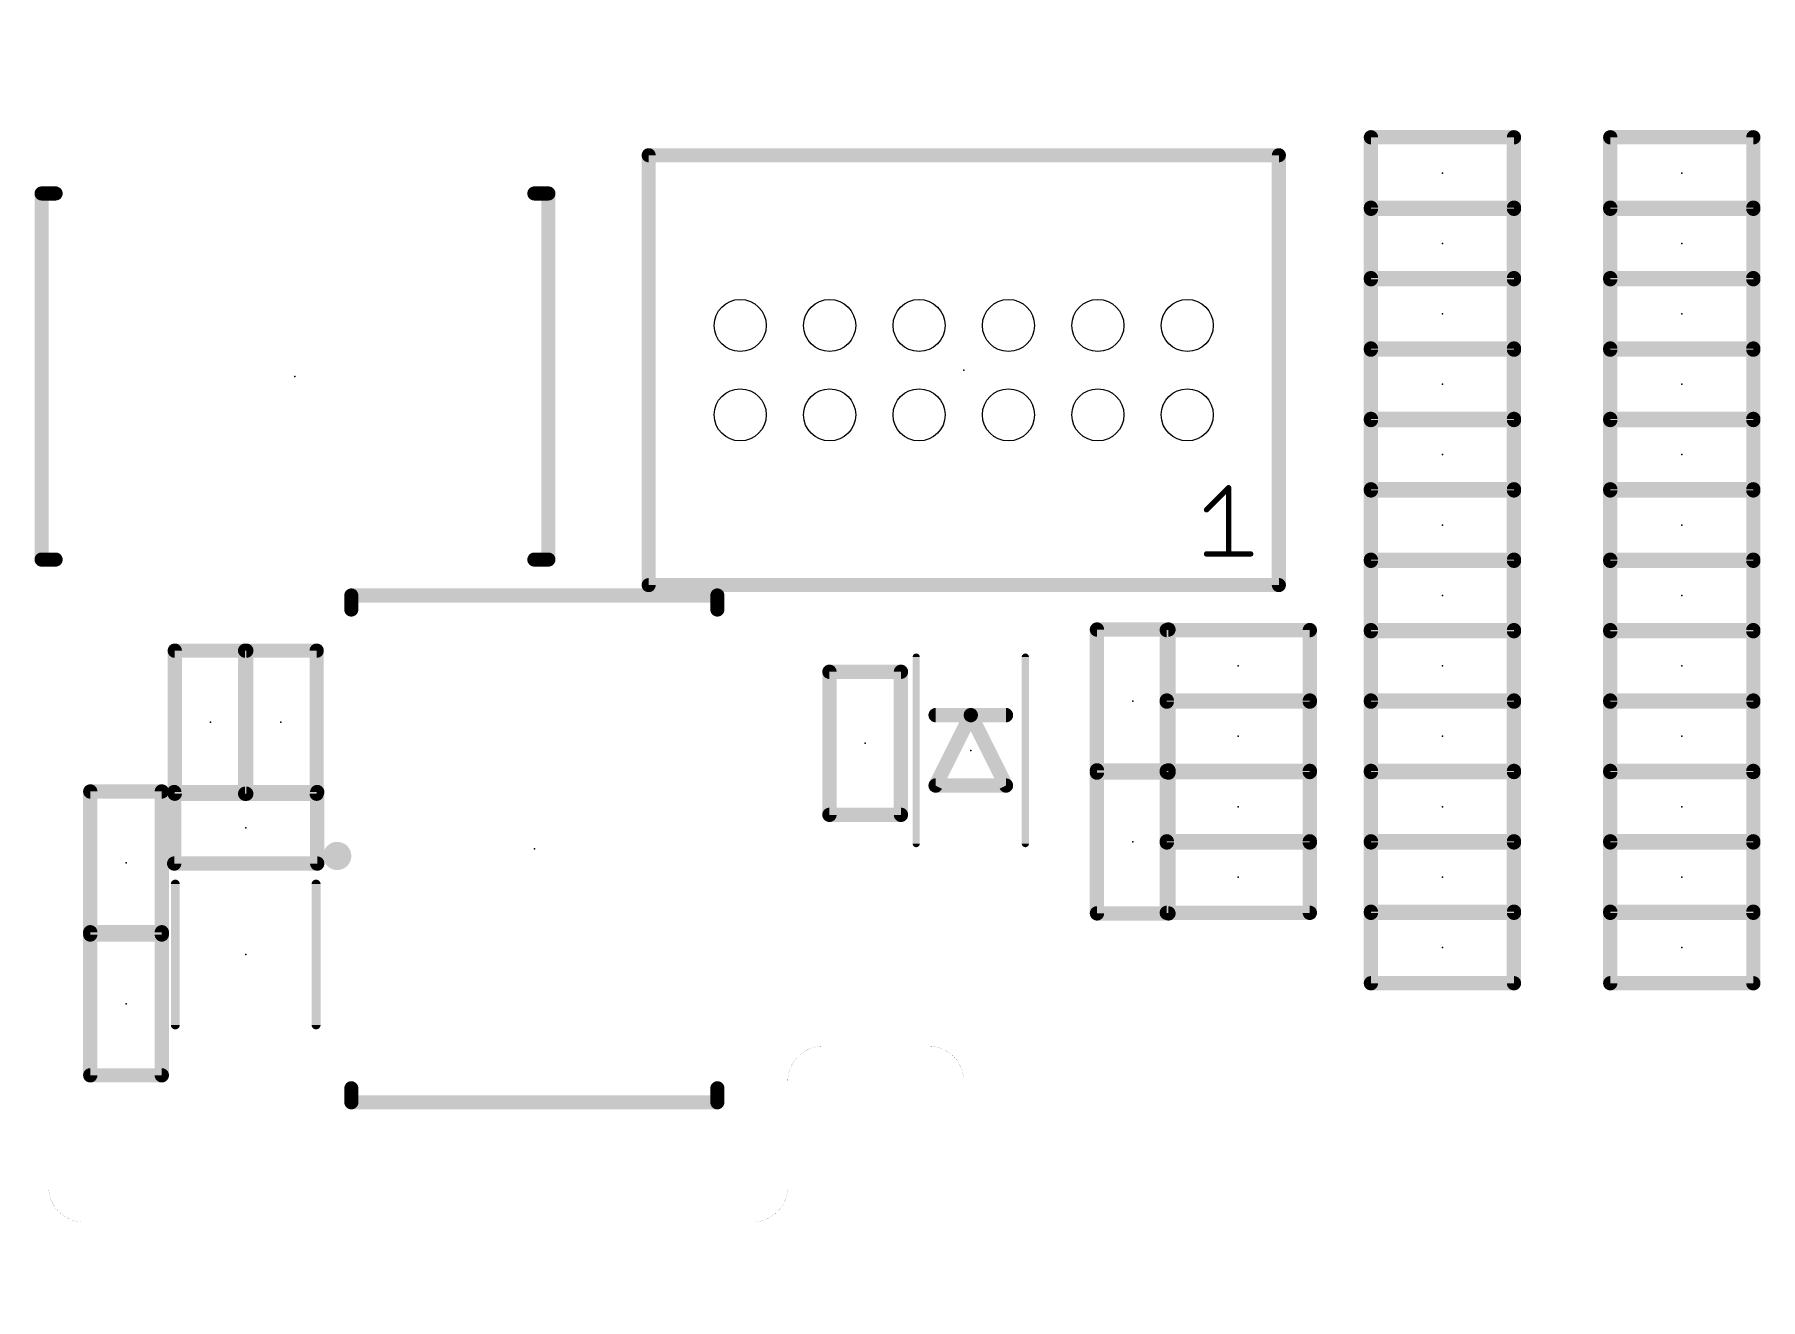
# Model space of a CAD drawing. Extents: x 0 to 169, y 0 to 191.
# Drawn here: x 59.1 to 83.62, y 99 to 116.97 of the extents above; entities that cross this region are included whole.
import ezdxf

# ---------------------------------------------------------------- set-up
doc = ezdxf.new("R2010")
doc.units = 0
for name, color, linetype in [('20', 7, 'CONTINUOUS'), ('21', 253, 'CONTINUOUS'), ('23', 7, 'CONTINUOUS')]:
    doc.layers.add(name, color=color, linetype=linetype)

msp = doc.modelspace()

# ---------------------------------------------------------------- linework, layer by layer
at = {"layer": '20', "const_width": 0.001}
for points in [[(59.3, 100.6), (59.3, 154.1)], [(70.3, 102.6), (71.8, 102.6)], [(69.8, 102.1), (69.8, 100.6)], [(72.3, 102.1), (72.3, 93.6)], [(69.3, 100.1), (59.8, 100.1)]]:
    msp.add_lwpolyline(points, dxfattribs=at)
at = {"layer": '20'}
for points, const_width in [([(70.3, 102.6, 0.4142), (69.8, 102.1)], 0.001), ([(70.3, 102.6003, 1), (70.3, 102.5998)], 0.0005), ([(70.3, 102.5998, 1), (70.3, 102.6003)], 0.0005), ([(72.3, 102.1, 0.4142), (71.8, 102.6)], 0.001), ([(71.8, 102.6003, 1), (71.8, 102.5998)], 0.0005), ([(71.8, 102.5998, 1), (71.8, 102.6003)], 0.0005), ([(69.8002, 102.1, 1), (69.7998, 102.1)], 0.0005), ([(69.7998, 102.1, 1), (69.8002, 102.1)], 0.0005), ([(72.3002, 102.1, 1), (72.2998, 102.1)], 0.0005), ([(72.2998, 102.1, 1), (72.3002, 102.1)], 0.0005), ([(59.3, 100.6, 0.4142), (59.8, 100.1)], 0.001), ([(59.3003, 100.6, 1), (59.2998, 100.6)], 0.0005), ([(59.2998, 100.6, 1), (59.3003, 100.6)], 0.0005), ([(69.3, 100.1, 0.4142), (69.8, 100.6)], 0.001), ([(69.8002, 100.6, 1), (69.7998, 100.6)], 0.0005), ([(69.7998, 100.6, 1), (69.8002, 100.6)], 0.0005), ([(59.8, 100.1003, 1), (59.8, 100.0998)], 0.0005), ([(59.8, 100.0998, 1), (59.8, 100.1003)], 0.0005), ([(69.3, 100.1003, 1), (69.3, 100.0998)], 0.0005), ([(69.3, 100.0998, 1), (69.3, 100.1003)], 0.0005)]:
    msp.add_lwpolyline(points, format="xyb", dxfattribs=dict(at, const_width=const_width))
for centre in [(69.125, 112.835), (70.395, 112.835), (71.665, 112.835), (72.935, 112.835), (74.205, 112.835), (75.475, 112.835), (69.125, 111.565), (70.395, 111.565), (71.665, 111.565), (72.935, 111.565), (74.205, 111.565), (75.475, 111.565)]:
    msp.add_circle(centre, 0.37, dxfattribs=at)
at = {"layer": '21'}
for points, const_width in [([(78.084, 115.508), (80.116, 115.508)], 0.2032), ([(78.084, 114.492), (78.084, 115.508)], 0.2032), ([(80.116, 115.508), (80.116, 114.492)], 0.2032), ([(81.484, 114.492), (81.484, 115.508)], 0.2032), ([(81.484, 115.508), (83.516, 115.508)], 0.2032), ([(83.516, 115.508), (83.516, 114.492)], 0.2032), ([(76.776, 115.253), (67.824, 115.253)], 0.2), ([(67.824, 115.253), (67.824, 109.147)], 0.2), ([(76.776, 109.147), (76.776, 115.253)], 0.2), ([(59.4, 114.71), (59.2, 114.71)], 0.2), ([(59.2, 114.71), (59.2, 109.51)], 0.2), ([(66.4, 114.71), (66.2, 114.71)], 0.2), ([(66.4, 109.51), (66.4, 114.71)], 0.2), ([(78.084, 114.508), (80.116, 114.508)], 0.2032), ([(78.084, 113.492), (78.084, 114.508)], 0.2032), ([(80.116, 114.492), (78.084, 114.492)], 0.2032), ([(80.116, 114.508), (80.116, 113.492)], 0.2032), ([(81.484, 113.492), (81.484, 114.508)], 0.2032), ([(81.484, 114.508), (83.516, 114.508)], 0.2032), ([(83.516, 114.492), (81.484, 114.492)], 0.2032), ([(83.516, 114.508), (83.516, 113.492)], 0.2032), ([(78.084, 113.508), (80.116, 113.508)], 0.2032), ([(78.084, 112.492), (78.084, 113.508)], 0.2032), ([(80.116, 113.492), (78.084, 113.492)], 0.2032), ([(80.116, 113.508), (80.116, 112.492)], 0.2032), ([(81.484, 112.492), (81.484, 113.508)], 0.2032), ([(81.484, 113.508), (83.516, 113.508)], 0.2032), ([(83.516, 113.492), (81.484, 113.492)], 0.2032), ([(83.516, 113.508), (83.516, 112.492)], 0.2032), ([(78.084, 112.508), (80.116, 112.508)], 0.2032), ([(78.084, 111.492), (78.084, 112.508)], 0.2032), ([(80.116, 112.492), (78.084, 112.492)], 0.2032), ([(80.116, 112.508), (80.116, 111.492)], 0.2032), ([(81.484, 111.492), (81.484, 112.508)], 0.2032), ([(81.484, 112.508), (83.516, 112.508)], 0.2032), ([(83.516, 112.492), (81.484, 112.492)], 0.2032), ([(83.516, 112.508), (83.516, 111.492)], 0.2032), ([(78.084, 111.508), (80.116, 111.508)], 0.2032), ([(78.084, 110.492), (78.084, 111.508)], 0.2032), ([(80.116, 111.492), (78.084, 111.492)], 0.2032), ([(80.116, 111.508), (80.116, 110.492)], 0.2032), ([(81.484, 110.492), (81.484, 111.508)], 0.2032), ([(81.484, 111.508), (83.516, 111.508)], 0.2032), ([(83.516, 111.492), (81.484, 111.492)], 0.2032), ([(83.516, 111.508), (83.516, 110.492)], 0.2032), ([(78.084, 110.508), (80.116, 110.508)], 0.2032), ([(78.084, 109.492), (78.084, 110.508)], 0.2032), ([(80.116, 110.492), (78.084, 110.492)], 0.2032), ([(80.116, 110.508), (80.116, 109.492)], 0.2032), ([(81.484, 109.492), (81.484, 110.508)], 0.2032), ([(81.484, 110.508), (83.516, 110.508)], 0.2032), ([(83.516, 110.492), (81.484, 110.492)], 0.2032), ([(83.516, 110.508), (83.516, 109.492)], 0.2032), ([(75.7486, 110.2172), (76.0621, 110.5307)], 0.0762), ([(76.0621, 110.5307), (76.0621, 109.5901)], 0.0762), ([(59.2, 109.51), (59.4, 109.51)], 0.2), ([(66.2, 109.51), (66.4, 109.51)], 0.2), ([(75.7486, 109.5901), (76.3757, 109.5901)], 0.0762), ([(78.084, 109.508), (80.116, 109.508)], 0.2032), ([(78.084, 108.492), (78.084, 109.508)], 0.2032), ([(80.116, 109.508), (80.116, 108.492)], 0.2032), ([(81.484, 108.492), (81.484, 109.508)], 0.2032), ([(81.484, 109.508), (83.516, 109.508)], 0.2032), ([(83.516, 109.508), (83.516, 108.492)], 0.2032), ([(80.116, 109.492), (78.084, 109.492)], 0.2032), ([(83.516, 109.492), (81.484, 109.492)], 0.2032), ([(67.824, 109.147), (76.776, 109.147)], 0.2), ([(68.8, 109), (63.6, 109)], 0.2), ([(63.6, 109), (63.6, 108.8)], 0.2), ([(68.8, 108.8), (68.8, 109)], 0.2), ([(74.192, 106.484), (74.192, 108.516)], 0.2032), ([(74.192, 108.516), (75.208, 108.516)], 0.2032), ([(75.208, 108.516), (75.208, 106.484)], 0.2032), ([(75.184, 107.492), (75.184, 108.508)], 0.2032), ([(75.184, 108.508), (77.216, 108.508)], 0.2032), ([(77.216, 108.508), (77.216, 107.492)], 0.2032), ([(78.084, 108.508), (80.116, 108.508)], 0.2032), ([(78.084, 107.492), (78.084, 108.508)], 0.2032), ([(80.116, 108.492), (78.084, 108.492)], 0.2032), ([(80.116, 108.508), (80.116, 107.492)], 0.2032), ([(81.484, 107.492), (81.484, 108.508)], 0.2032), ([(81.484, 108.508), (83.516, 108.508)], 0.2032), ([(83.516, 108.492), (81.484, 108.492)], 0.2032), ([(83.516, 108.508), (83.516, 107.492)], 0.2032), ([(61.092, 106.184), (61.092, 108.216)], 0.2032), ([(61.092, 108.216), (62.108, 108.216)], 0.2032), ([(62.092, 106.184), (62.092, 108.216)], 0.2032), ([(62.092, 108.216), (63.108, 108.216)], 0.2032), ([(62.108, 108.216), (62.108, 106.184)], 0.2032), ([(63.108, 108.216), (63.108, 106.184)], 0.2032), ([(71.625, 108.125), (71.625, 105.475)], 0.1016), ([(73.175, 108.125), (73.175, 105.475)], 0.1016), ([(70.392, 105.884), (70.392, 107.916)], 0.2032), ([(70.392, 107.916), (71.408, 107.916)], 0.2032), ([(71.408, 107.916), (71.408, 105.884)], 0.2032), ([(71.9, 106.3), (72.4, 107.3)], 0.2032), ([(72.4, 107.3), (71.9, 107.3)], 0.2032), ([(72.4, 107.3), (72.9, 106.3)], 0.2032), ([(72.9, 107.3), (72.4, 107.3)], 0.2032), ([(75.184, 107.508), (77.216, 107.508)], 0.2032), ([(75.184, 106.492), (75.184, 107.508)], 0.2032), ([(77.216, 107.492), (75.184, 107.492)], 0.2032), ([(77.216, 107.508), (77.216, 106.492)], 0.2032), ([(78.084, 107.508), (80.116, 107.508)], 0.2032), ([(78.084, 106.492), (78.084, 107.508)], 0.2032), ([(80.116, 107.492), (78.084, 107.492)], 0.2032), ([(80.116, 107.508), (80.116, 106.492)], 0.2032), ([(81.484, 106.492), (81.484, 107.508)], 0.2032), ([(81.484, 107.508), (83.516, 107.508)], 0.2032), ([(83.516, 107.492), (81.484, 107.492)], 0.2032), ([(83.516, 107.508), (83.516, 106.492)], 0.2032), ([(74.192, 104.484), (74.192, 106.516)], 0.2032), ([(74.192, 106.516), (75.208, 106.516)], 0.2032), ([(75.208, 106.484), (74.192, 106.484)], 0.2032), ([(75.184, 106.508), (77.216, 106.508)], 0.2032), ([(75.184, 105.492), (75.184, 106.508)], 0.2032), ([(77.216, 106.492), (75.184, 106.492)], 0.2032), ([(75.208, 106.516), (75.208, 104.484)], 0.2032), ([(77.216, 106.508), (77.216, 105.492)], 0.2032), ([(78.084, 106.508), (80.116, 106.508)], 0.2032), ([(78.084, 105.492), (78.084, 106.508)], 0.2032), ([(80.116, 106.492), (78.084, 106.492)], 0.2032), ([(80.116, 106.508), (80.116, 105.492)], 0.2032), ([(81.484, 105.492), (81.484, 106.508)], 0.2032), ([(81.484, 106.508), (83.516, 106.508)], 0.2032), ([(83.516, 106.492), (81.484, 106.492)], 0.2032), ([(83.516, 106.508), (83.516, 105.492)], 0.2032), ([(59.892, 104.184), (59.892, 106.216)], 0.2032), ([(59.892, 106.216), (60.908, 106.216)], 0.2032), ([(60.908, 106.216), (60.908, 104.184)], 0.2032), ([(61.084, 105.192), (61.084, 106.208)], 0.2032), ([(61.084, 106.208), (63.116, 106.208)], 0.2032), ([(62.108, 106.184), (61.092, 106.184)], 0.2032), ([(63.108, 106.184), (62.092, 106.184)], 0.2032), ([(63.116, 106.208), (63.116, 105.192)], 0.2032), ([(72.9, 106.3), (71.9, 106.3)], 0.2032), ([(71.408, 105.884), (70.392, 105.884)], 0.2032), ([(75.184, 105.508), (77.216, 105.508)], 0.2032), ([(75.184, 104.492), (75.184, 105.508)], 0.2032), ([(77.216, 105.492), (75.184, 105.492)], 0.2032), ([(77.216, 105.508), (77.216, 104.492)], 0.2032), ([(78.084, 105.508), (80.116, 105.508)], 0.2032), ([(78.084, 104.492), (78.084, 105.508)], 0.2032), ([(80.116, 105.492), (78.084, 105.492)], 0.2032), ([(80.116, 105.508), (80.116, 104.492)], 0.2032), ([(81.484, 104.492), (81.484, 105.508)], 0.2032), ([(81.484, 105.508), (83.516, 105.508)], 0.2032), ([(83.516, 105.492), (81.484, 105.492)], 0.2032), ([(83.516, 105.508), (83.516, 104.492)], 0.2032), ([(63.116, 105.192), (61.084, 105.192)], 0.2032), ([(61.1, 102.9), (61.1, 104.9)], 0.127), ([(63.1, 104.9), (63.1, 102.9)], 0.127), ([(75.208, 104.484), (74.192, 104.484)], 0.2032), ([(77.216, 104.492), (75.184, 104.492)], 0.2032), ([(78.084, 104.508), (80.116, 104.508)], 0.2032), ([(78.084, 103.492), (78.084, 104.508)], 0.2032), ([(80.116, 104.492), (78.084, 104.492)], 0.2032), ([(80.116, 104.508), (80.116, 103.492)], 0.2032), ([(81.484, 103.492), (81.484, 104.508)], 0.2032), ([(81.484, 104.508), (83.516, 104.508)], 0.2032), ([(83.516, 104.492), (81.484, 104.492)], 0.2032), ([(83.516, 104.508), (83.516, 103.492)], 0.2032), ([(59.892, 102.184), (59.892, 104.216)], 0.2032), ([(59.892, 104.216), (60.908, 104.216)], 0.2032), ([(60.908, 104.184), (59.892, 104.184)], 0.2032), ([(60.908, 104.216), (60.908, 102.184)], 0.2032), ([(80.116, 103.492), (78.084, 103.492)], 0.2032), ([(83.516, 103.492), (81.484, 103.492)], 0.2032), ([(60.908, 102.184), (59.892, 102.184)], 0.2032), ([(63.6, 102), (63.6, 101.8)], 0.2), ([(68.8, 101.8), (68.8, 102)], 0.2), ([(63.6, 101.8), (68.8, 101.8)], 0.2)]:
    msp.add_lwpolyline(points, dxfattribs=dict(at, const_width=const_width))
for points, const_width in [([(78.084, 115.5588, 1), (78.084, 115.4572)], 0.1016), ([(78.1348, 115.508, 1), (78.0332, 115.508)], 0.1016), ([(80.1668, 115.508, 1), (80.0652, 115.508)], 0.1016), ([(80.116, 115.4572, 1), (80.116, 115.5588)], 0.1016), ([(81.5348, 115.508, 1), (81.4332, 115.508)], 0.1016), ([(81.484, 115.5588, 1), (81.484, 115.4572)], 0.1016), ([(83.5668, 115.508, 1), (83.4652, 115.508)], 0.1016), ([(83.516, 115.4572, 1), (83.516, 115.5588)], 0.1016), ([(67.824, 115.303, 1), (67.824, 115.203)], 0.1), ([(67.874, 115.253, 1), (67.774, 115.253)], 0.1), ([(76.826, 115.253, 1), (76.726, 115.253)], 0.1), ([(76.776, 115.203, 1), (76.776, 115.303)], 0.1), ([(59.2, 114.76, 1), (59.2, 114.66)], 0.1), ([(59.25, 114.71, 1), (59.15, 114.71)], 0.1), ([(59.4, 114.66, 1), (59.4, 114.76)], 0.1), ([(66.2, 114.76, 1), (66.2, 114.66)], 0.1), ([(66.45, 114.71, 1), (66.35, 114.71)], 0.1), ([(66.4, 114.66, 1), (66.4, 114.76)], 0.1), ([(78.084, 114.5588, 1), (78.084, 114.4572)], 0.1016), ([(78.1348, 114.508, 1), (78.0332, 114.508)], 0.1016), ([(78.084, 114.5428, 1), (78.084, 114.4412)], 0.1016), ([(78.0332, 114.492, 1), (78.1348, 114.492)], 0.1016), ([(80.1668, 114.508, 1), (80.0652, 114.508)], 0.1016), ([(80.0652, 114.492, 1), (80.1668, 114.492)], 0.1016), ([(80.116, 114.4572, 1), (80.116, 114.5588)], 0.1016), ([(80.116, 114.4412, 1), (80.116, 114.5428)], 0.1016), ([(81.5348, 114.508, 1), (81.4332, 114.508)], 0.1016), ([(81.484, 114.5588, 1), (81.484, 114.4572)], 0.1016), ([(81.484, 114.5428, 1), (81.484, 114.4412)], 0.1016), ([(81.4332, 114.492, 1), (81.5348, 114.492)], 0.1016), ([(83.5668, 114.508, 1), (83.4652, 114.508)], 0.1016), ([(83.4652, 114.492, 1), (83.5668, 114.492)], 0.1016), ([(83.516, 114.4572, 1), (83.516, 114.5588)], 0.1016), ([(83.516, 114.4412, 1), (83.516, 114.5428)], 0.1016), ([(78.084, 113.5588, 1), (78.084, 113.4572)], 0.1016), ([(78.1348, 113.508, 1), (78.0332, 113.508)], 0.1016), ([(78.084, 113.5428, 1), (78.084, 113.4412)], 0.1016), ([(78.0332, 113.492, 1), (78.1348, 113.492)], 0.1016), ([(80.1668, 113.508, 1), (80.0652, 113.508)], 0.1016), ([(80.0652, 113.492, 1), (80.1668, 113.492)], 0.1016), ([(80.116, 113.4572, 1), (80.116, 113.5588)], 0.1016), ([(80.116, 113.4412, 1), (80.116, 113.5428)], 0.1016), ([(81.5348, 113.508, 1), (81.4332, 113.508)], 0.1016), ([(81.484, 113.5588, 1), (81.484, 113.4572)], 0.1016), ([(81.484, 113.5428, 1), (81.484, 113.4412)], 0.1016), ([(81.4332, 113.492, 1), (81.5348, 113.492)], 0.1016), ([(83.5668, 113.508, 1), (83.4652, 113.508)], 0.1016), ([(83.4652, 113.492, 1), (83.5668, 113.492)], 0.1016), ([(83.516, 113.4572, 1), (83.516, 113.5588)], 0.1016), ([(83.516, 113.4412, 1), (83.516, 113.5428)], 0.1016), ([(78.084, 112.5588, 1), (78.084, 112.4572)], 0.1016), ([(78.1348, 112.508, 1), (78.0332, 112.508)], 0.1016), ([(78.084, 112.5428, 1), (78.084, 112.4412)], 0.1016), ([(78.0332, 112.492, 1), (78.1348, 112.492)], 0.1016), ([(80.1668, 112.508, 1), (80.0652, 112.508)], 0.1016), ([(80.0652, 112.492, 1), (80.1668, 112.492)], 0.1016), ([(80.116, 112.4572, 1), (80.116, 112.5588)], 0.1016), ([(80.116, 112.4412, 1), (80.116, 112.5428)], 0.1016), ([(81.5348, 112.508, 1), (81.4332, 112.508)], 0.1016), ([(81.484, 112.5588, 1), (81.484, 112.4572)], 0.1016), ([(81.484, 112.5428, 1), (81.484, 112.4412)], 0.1016), ([(81.4332, 112.492, 1), (81.5348, 112.492)], 0.1016), ([(83.5668, 112.508, 1), (83.4652, 112.508)], 0.1016), ([(83.4652, 112.492, 1), (83.5668, 112.492)], 0.1016), ([(83.516, 112.4572, 1), (83.516, 112.5588)], 0.1016), ([(83.516, 112.4412, 1), (83.516, 112.5428)], 0.1016), ([(78.084, 111.5588, 1), (78.084, 111.4572)], 0.1016), ([(78.1348, 111.508, 1), (78.0332, 111.508)], 0.1016), ([(78.084, 111.5428, 1), (78.084, 111.4412)], 0.1016), ([(80.1668, 111.508, 1), (80.0652, 111.508)], 0.1016), ([(80.116, 111.4572, 1), (80.116, 111.5588)], 0.1016), ([(80.116, 111.4412, 1), (80.116, 111.5428)], 0.1016), ([(81.5348, 111.508, 1), (81.4332, 111.508)], 0.1016), ([(81.484, 111.5588, 1), (81.484, 111.4572)], 0.1016), ([(81.484, 111.5428, 1), (81.484, 111.4412)], 0.1016), ([(83.5668, 111.508, 1), (83.4652, 111.508)], 0.1016), ([(83.516, 111.4572, 1), (83.516, 111.5588)], 0.1016), ([(83.516, 111.4412, 1), (83.516, 111.5428)], 0.1016), ([(78.0332, 111.492, 1), (78.1348, 111.492)], 0.1016), ([(80.0652, 111.492, 1), (80.1668, 111.492)], 0.1016), ([(81.4332, 111.492, 1), (81.5348, 111.492)], 0.1016), ([(83.4652, 111.492, 1), (83.5668, 111.492)], 0.1016), ([(78.084, 110.5588, 1), (78.084, 110.4572)], 0.1016), ([(78.1348, 110.508, 1), (78.0332, 110.508)], 0.1016), ([(78.084, 110.5428, 1), (78.084, 110.4412)], 0.1016), ([(80.1668, 110.508, 1), (80.0652, 110.508)], 0.1016), ([(80.116, 110.4572, 1), (80.116, 110.5588)], 0.1016), ([(80.116, 110.4412, 1), (80.116, 110.5428)], 0.1016), ([(81.5348, 110.508, 1), (81.4332, 110.508)], 0.1016), ([(81.484, 110.5588, 1), (81.484, 110.4572)], 0.1016), ([(81.484, 110.5428, 1), (81.484, 110.4412)], 0.1016), ([(83.5668, 110.508, 1), (83.4652, 110.508)], 0.1016), ([(83.516, 110.4572, 1), (83.516, 110.5588)], 0.1016), ([(83.516, 110.4412, 1), (83.516, 110.5428)], 0.1016), ([(76.0812, 110.5307, 1), (76.0431, 110.5307)], 0.0381), ([(76.0756, 110.5172, 1), (76.0486, 110.5442)], 0.0381), ([(78.0332, 110.492, 1), (78.1348, 110.492)], 0.1016), ([(80.0652, 110.492, 1), (80.1668, 110.492)], 0.1016), ([(81.4332, 110.492, 1), (81.5348, 110.492)], 0.1016), ([(83.4652, 110.492, 1), (83.5668, 110.492)], 0.1016), ([(75.7351, 110.2306, 1), (75.7621, 110.2037)], 0.0381), ([(59.2, 109.56, 1), (59.2, 109.46)], 0.1), ([(59.4, 109.46, 1), (59.4, 109.56)], 0.1), ([(66.2, 109.56, 1), (66.2, 109.46)], 0.1), ([(66.4, 109.46, 1), (66.4, 109.56)], 0.1), ([(75.7486, 109.6091, 1), (75.7486, 109.5711)], 0.0381), ([(76.0431, 109.5901, 1), (76.0812, 109.5901)], 0.0381), ([(76.3757, 109.5711, 1), (76.3757, 109.6091)], 0.0381), ([(78.084, 109.5588, 1), (78.084, 109.4572)], 0.1016), ([(78.1348, 109.508, 1), (78.0332, 109.508)], 0.1016), ([(80.1668, 109.508, 1), (80.0652, 109.508)], 0.1016), ([(80.116, 109.4572, 1), (80.116, 109.5588)], 0.1016), ([(81.5348, 109.508, 1), (81.4332, 109.508)], 0.1016), ([(81.484, 109.5588, 1), (81.484, 109.4572)], 0.1016), ([(83.5668, 109.508, 1), (83.4652, 109.508)], 0.1016), ([(83.516, 109.4572, 1), (83.516, 109.5588)], 0.1016), ([(59.15, 109.51, 1), (59.25, 109.51)], 0.1), ([(66.35, 109.51, 1), (66.45, 109.51)], 0.1), ([(78.084, 109.5428, 1), (78.084, 109.4412)], 0.1016), ([(78.0332, 109.492, 1), (78.1348, 109.492)], 0.1016), ([(80.0652, 109.492, 1), (80.1668, 109.492)], 0.1016), ([(80.116, 109.4412, 1), (80.116, 109.5428)], 0.1016), ([(81.484, 109.5428, 1), (81.484, 109.4412)], 0.1016), ([(81.4332, 109.492, 1), (81.5348, 109.492)], 0.1016), ([(83.4652, 109.492, 1), (83.5668, 109.492)], 0.1016), ([(83.516, 109.4412, 1), (83.516, 109.5428)], 0.1016), ([(67.824, 109.197, 1), (67.824, 109.097)], 0.1), ([(67.774, 109.147, 1), (67.874, 109.147)], 0.1), ([(76.726, 109.147, 1), (76.826, 109.147)], 0.1), ([(76.776, 109.097, 1), (76.776, 109.197)], 0.1), ([(63.6, 109.05, 1), (63.6, 108.95)], 0.1), ([(63.65, 109, 1), (63.55, 109)], 0.1), ([(68.85, 109, 1), (68.75, 109)], 0.1), ([(68.8, 108.95, 1), (68.8, 109.05)], 0.1), ([(63.55, 108.8, 1), (63.65, 108.8)], 0.1), ([(68.75, 108.8, 1), (68.85, 108.8)], 0.1), ([(74.2428, 108.516, 1), (74.1412, 108.516)], 0.1016), ([(74.192, 108.5668, 1), (74.192, 108.4652)], 0.1016), ([(75.2588, 108.516, 1), (75.1572, 108.516)], 0.1016), ([(75.208, 108.4652, 1), (75.208, 108.5668)], 0.1016), ([(75.2348, 108.508, 1), (75.1332, 108.508)], 0.1016), ([(75.184, 108.5588, 1), (75.184, 108.4572)], 0.1016), ([(77.2668, 108.508, 1), (77.1652, 108.508)], 0.1016), ([(77.216, 108.4572, 1), (77.216, 108.5588)], 0.1016), ([(78.084, 108.5588, 1), (78.084, 108.4572)], 0.1016), ([(78.1348, 108.508, 1), (78.0332, 108.508)], 0.1016), ([(78.084, 108.5428, 1), (78.084, 108.4412)], 0.1016), ([(78.0332, 108.492, 1), (78.1348, 108.492)], 0.1016), ([(80.1668, 108.508, 1), (80.0652, 108.508)], 0.1016), ([(80.0652, 108.492, 1), (80.1668, 108.492)], 0.1016), ([(80.116, 108.4572, 1), (80.116, 108.5588)], 0.1016), ([(80.116, 108.4412, 1), (80.116, 108.5428)], 0.1016), ([(81.5348, 108.508, 1), (81.4332, 108.508)], 0.1016), ([(81.484, 108.5588, 1), (81.484, 108.4572)], 0.1016), ([(81.484, 108.5428, 1), (81.484, 108.4412)], 0.1016), ([(81.4332, 108.492, 1), (81.5348, 108.492)], 0.1016), ([(83.5668, 108.508, 1), (83.4652, 108.508)], 0.1016), ([(83.4652, 108.492, 1), (83.5668, 108.492)], 0.1016), ([(83.516, 108.4572, 1), (83.516, 108.5588)], 0.1016), ([(83.516, 108.4412, 1), (83.516, 108.5428)], 0.1016), ([(61.1428, 108.216, 1), (61.0412, 108.216)], 0.1016), ([(61.092, 108.2668, 1), (61.092, 108.1652)], 0.1016), ([(62.1428, 108.216, 1), (62.0412, 108.216)], 0.1016), ([(62.092, 108.2668, 1), (62.092, 108.1652)], 0.1016), ([(62.1588, 108.216, 1), (62.0572, 108.216)], 0.1016), ([(62.108, 108.1652, 1), (62.108, 108.2668)], 0.1016), ([(63.1588, 108.216, 1), (63.0572, 108.216)], 0.1016), ([(63.108, 108.1652, 1), (63.108, 108.2668)], 0.1016), ([(71.6504, 108.125, 1), (71.5996, 108.125)], 0.0508), ([(73.2004, 108.125, 1), (73.1496, 108.125)], 0.0508), ([(70.4428, 107.916, 1), (70.3412, 107.916)], 0.1016), ([(70.392, 107.9668, 1), (70.392, 107.8652)], 0.1016), ([(71.4588, 107.916, 1), (71.3572, 107.916)], 0.1016), ([(71.408, 107.8652, 1), (71.408, 107.9668)], 0.1016), ([(71.9, 107.3508, 1), (71.9, 107.2492)], 0.1016), ([(72.4454, 107.3227, 1), (72.3546, 107.2773)], 0.1016), ([(72.4, 107.3508, 1), (72.4, 107.2492)], 0.1016), ([(72.4454, 107.2773, 1), (72.3546, 107.3227)], 0.1016), ([(72.4, 107.2492, 1), (72.4, 107.3508)], 0.1016), ([(72.9, 107.2492, 1), (72.9, 107.3508)], 0.1016), ([(75.184, 107.5588, 1), (75.184, 107.4572)], 0.1016), ([(75.2348, 107.508, 1), (75.1332, 107.508)], 0.1016), ([(75.184, 107.5428, 1), (75.184, 107.4412)], 0.1016), ([(75.1332, 107.492, 1), (75.2348, 107.492)], 0.1016), ([(77.2668, 107.508, 1), (77.1652, 107.508)], 0.1016), ([(77.1652, 107.492, 1), (77.2668, 107.492)], 0.1016), ([(77.216, 107.4572, 1), (77.216, 107.5588)], 0.1016), ([(77.216, 107.4412, 1), (77.216, 107.5428)], 0.1016), ([(78.084, 107.5588, 1), (78.084, 107.4572)], 0.1016), ([(78.1348, 107.508, 1), (78.0332, 107.508)], 0.1016), ([(78.084, 107.5428, 1), (78.084, 107.4412)], 0.1016), ([(78.0332, 107.492, 1), (78.1348, 107.492)], 0.1016), ([(80.1668, 107.508, 1), (80.0652, 107.508)], 0.1016), ([(80.0652, 107.492, 1), (80.1668, 107.492)], 0.1016), ([(80.116, 107.4572, 1), (80.116, 107.5588)], 0.1016), ([(80.116, 107.4412, 1), (80.116, 107.5428)], 0.1016), ([(81.5348, 107.508, 1), (81.4332, 107.508)], 0.1016), ([(81.484, 107.5588, 1), (81.484, 107.4572)], 0.1016), ([(81.484, 107.5428, 1), (81.484, 107.4412)], 0.1016), ([(81.4332, 107.492, 1), (81.5348, 107.492)], 0.1016), ([(83.5668, 107.508, 1), (83.4652, 107.508)], 0.1016), ([(83.4652, 107.492, 1), (83.5668, 107.492)], 0.1016), ([(83.516, 107.4572, 1), (83.516, 107.5588)], 0.1016), ([(83.516, 107.4412, 1), (83.516, 107.5428)], 0.1016), ([(74.2428, 106.516, 1), (74.1412, 106.516)], 0.1016), ([(74.192, 106.5668, 1), (74.192, 106.4652)], 0.1016), ([(74.192, 106.5348, 1), (74.192, 106.4332)], 0.1016), ([(74.1412, 106.484, 1), (74.2428, 106.484)], 0.1016), ([(75.184, 106.5588, 1), (75.184, 106.4572)], 0.1016), ([(75.2348, 106.508, 1), (75.1332, 106.508)], 0.1016), ([(75.184, 106.5428, 1), (75.184, 106.4412)], 0.1016), ([(75.1332, 106.492, 1), (75.2348, 106.492)], 0.1016), ([(75.2588, 106.516, 1), (75.1572, 106.516)], 0.1016), ([(75.1572, 106.484, 1), (75.2588, 106.484)], 0.1016), ([(75.208, 106.4652, 1), (75.208, 106.5668)], 0.1016), ([(75.208, 106.4332, 1), (75.208, 106.5348)], 0.1016), ([(77.2668, 106.508, 1), (77.1652, 106.508)], 0.1016), ([(77.1652, 106.492, 1), (77.2668, 106.492)], 0.1016), ([(77.216, 106.4572, 1), (77.216, 106.5588)], 0.1016), ([(77.216, 106.4412, 1), (77.216, 106.5428)], 0.1016), ([(78.084, 106.5588, 1), (78.084, 106.4572)], 0.1016), ([(78.1348, 106.508, 1), (78.0332, 106.508)], 0.1016), ([(78.084, 106.5428, 1), (78.084, 106.4412)], 0.1016), ([(78.0332, 106.492, 1), (78.1348, 106.492)], 0.1016), ([(80.1668, 106.508, 1), (80.0652, 106.508)], 0.1016), ([(80.0652, 106.492, 1), (80.1668, 106.492)], 0.1016), ([(80.116, 106.4572, 1), (80.116, 106.5588)], 0.1016), ([(80.116, 106.4412, 1), (80.116, 106.5428)], 0.1016), ([(81.5348, 106.508, 1), (81.4332, 106.508)], 0.1016), ([(81.484, 106.5588, 1), (81.484, 106.4572)], 0.1016), ([(81.484, 106.5428, 1), (81.484, 106.4412)], 0.1016), ([(81.4332, 106.492, 1), (81.5348, 106.492)], 0.1016), ([(83.5668, 106.508, 1), (83.4652, 106.508)], 0.1016), ([(83.4652, 106.492, 1), (83.5668, 106.492)], 0.1016), ([(83.516, 106.4572, 1), (83.516, 106.5588)], 0.1016), ([(83.516, 106.4412, 1), (83.516, 106.5428)], 0.1016), ([(59.9428, 106.216, 1), (59.8412, 106.216)], 0.1016), ([(59.892, 106.2668, 1), (59.892, 106.1652)], 0.1016), ([(60.9588, 106.216, 1), (60.8572, 106.216)], 0.1016), ([(60.908, 106.1652, 1), (60.908, 106.2668)], 0.1016), ([(61.1348, 106.208, 1), (61.0332, 106.208)], 0.1016), ([(61.084, 106.2588, 1), (61.084, 106.1572)], 0.1016), ([(61.092, 106.2348, 1), (61.092, 106.1332)], 0.1016), ([(61.0412, 106.184, 1), (61.1428, 106.184)], 0.1016), ([(62.092, 106.2348, 1), (62.092, 106.1332)], 0.1016), ([(62.0412, 106.184, 1), (62.1428, 106.184)], 0.1016), ([(62.0572, 106.184, 1), (62.1588, 106.184)], 0.1016), ([(62.108, 106.1332, 1), (62.108, 106.2348)], 0.1016), ([(63.0572, 106.184, 1), (63.1588, 106.184)], 0.1016), ([(63.1668, 106.208, 1), (63.0652, 106.208)], 0.1016), ([(63.108, 106.1332, 1), (63.108, 106.2348)], 0.1016), ([(63.116, 106.1572, 1), (63.116, 106.2588)], 0.1016), ([(71.9, 106.3508, 1), (71.9, 106.2492)], 0.1016), ([(71.8546, 106.3227, 1), (71.9454, 106.2773)], 0.1016), ([(72.8546, 106.2773, 1), (72.9454, 106.3227)], 0.1016), ([(72.9, 106.2492, 1), (72.9, 106.3508)], 0.1016), ([(70.392, 105.9348, 1), (70.392, 105.8332)], 0.1016), ([(70.3412, 105.884, 1), (70.4428, 105.884)], 0.1016), ([(71.3572, 105.884, 1), (71.4588, 105.884)], 0.1016), ([(71.408, 105.8332, 1), (71.408, 105.9348)], 0.1016), ([(63.4, 105.2, 1), (63.4, 105.4, 1), (63.4, 105.2)], 0.2), ([(71.5996, 105.475, 1), (71.6504, 105.475)], 0.0508), ([(73.1496, 105.475, 1), (73.2004, 105.475)], 0.0508), ([(75.184, 105.5588, 1), (75.184, 105.4572)], 0.1016), ([(75.2348, 105.508, 1), (75.1332, 105.508)], 0.1016), ([(75.184, 105.5428, 1), (75.184, 105.4412)], 0.1016), ([(75.1332, 105.492, 1), (75.2348, 105.492)], 0.1016), ([(77.2668, 105.508, 1), (77.1652, 105.508)], 0.1016), ([(77.1652, 105.492, 1), (77.2668, 105.492)], 0.1016), ([(77.216, 105.4572, 1), (77.216, 105.5588)], 0.1016), ([(77.216, 105.4412, 1), (77.216, 105.5428)], 0.1016), ([(78.084, 105.5588, 1), (78.084, 105.4572)], 0.1016), ([(78.1348, 105.508, 1), (78.0332, 105.508)], 0.1016), ([(78.084, 105.5428, 1), (78.084, 105.4412)], 0.1016), ([(78.0332, 105.492, 1), (78.1348, 105.492)], 0.1016), ([(80.1668, 105.508, 1), (80.0652, 105.508)], 0.1016), ([(80.0652, 105.492, 1), (80.1668, 105.492)], 0.1016), ([(80.116, 105.4572, 1), (80.116, 105.5588)], 0.1016), ([(80.116, 105.4412, 1), (80.116, 105.5428)], 0.1016), ([(81.5348, 105.508, 1), (81.4332, 105.508)], 0.1016), ([(81.484, 105.5588, 1), (81.484, 105.4572)], 0.1016), ([(81.484, 105.5428, 1), (81.484, 105.4412)], 0.1016), ([(81.4332, 105.492, 1), (81.5348, 105.492)], 0.1016), ([(83.5668, 105.508, 1), (83.4652, 105.508)], 0.1016), ([(83.4652, 105.492, 1), (83.5668, 105.492)], 0.1016), ([(83.516, 105.4572, 1), (83.516, 105.5588)], 0.1016), ([(83.516, 105.4412, 1), (83.516, 105.5428)], 0.1016), ([(61.084, 105.2428, 1), (61.084, 105.1412)], 0.1016), ([(61.0332, 105.192, 1), (61.1348, 105.192)], 0.1016), ([(63.0652, 105.192, 1), (63.1668, 105.192)], 0.1016), ([(63.116, 105.1412, 1), (63.116, 105.2428)], 0.1016), ([(61.1318, 104.9, 1), (61.0682, 104.9)], 0.0635), ([(63.1318, 104.9, 1), (63.0682, 104.9)], 0.0635), ([(74.192, 104.5348, 1), (74.192, 104.4332)], 0.1016), ([(74.1412, 104.484, 1), (74.2428, 104.484)], 0.1016), ([(75.184, 104.5428, 1), (75.184, 104.4412)], 0.1016), ([(75.1332, 104.492, 1), (75.2348, 104.492)], 0.1016), ([(75.1572, 104.484, 1), (75.2588, 104.484)], 0.1016), ([(75.208, 104.4332, 1), (75.208, 104.5348)], 0.1016), ([(77.1652, 104.492, 1), (77.2668, 104.492)], 0.1016), ([(77.216, 104.4412, 1), (77.216, 104.5428)], 0.1016), ([(78.084, 104.5588, 1), (78.084, 104.4572)], 0.1016), ([(78.1348, 104.508, 1), (78.0332, 104.508)], 0.1016), ([(78.084, 104.5428, 1), (78.084, 104.4412)], 0.1016), ([(78.0332, 104.492, 1), (78.1348, 104.492)], 0.1016), ([(80.1668, 104.508, 1), (80.0652, 104.508)], 0.1016), ([(80.0652, 104.492, 1), (80.1668, 104.492)], 0.1016), ([(80.116, 104.4572, 1), (80.116, 104.5588)], 0.1016), ([(80.116, 104.4412, 1), (80.116, 104.5428)], 0.1016), ([(81.5348, 104.508, 1), (81.4332, 104.508)], 0.1016), ([(81.484, 104.5588, 1), (81.484, 104.4572)], 0.1016), ([(81.484, 104.5428, 1), (81.484, 104.4412)], 0.1016), ([(81.4332, 104.492, 1), (81.5348, 104.492)], 0.1016), ([(83.5668, 104.508, 1), (83.4652, 104.508)], 0.1016), ([(83.4652, 104.492, 1), (83.5668, 104.492)], 0.1016), ([(83.516, 104.4572, 1), (83.516, 104.5588)], 0.1016), ([(83.516, 104.4412, 1), (83.516, 104.5428)], 0.1016), ([(59.9428, 104.216, 1), (59.8412, 104.216)], 0.1016), ([(59.892, 104.2668, 1), (59.892, 104.1652)], 0.1016), ([(59.892, 104.2348, 1), (59.892, 104.1332)], 0.1016), ([(59.8412, 104.184, 1), (59.9428, 104.184)], 0.1016), ([(60.9588, 104.216, 1), (60.8572, 104.216)], 0.1016), ([(60.8572, 104.184, 1), (60.9588, 104.184)], 0.1016), ([(60.908, 104.1652, 1), (60.908, 104.2668)], 0.1016), ([(60.908, 104.1332, 1), (60.908, 104.2348)], 0.1016), ([(78.084, 103.5428, 1), (78.084, 103.4412)], 0.1016), ([(78.0332, 103.492, 1), (78.1348, 103.492)], 0.1016), ([(80.0652, 103.492, 1), (80.1668, 103.492)], 0.1016), ([(80.116, 103.4412, 1), (80.116, 103.5428)], 0.1016), ([(81.484, 103.5428, 1), (81.484, 103.4412)], 0.1016), ([(81.4332, 103.492, 1), (81.5348, 103.492)], 0.1016), ([(83.4652, 103.492, 1), (83.5668, 103.492)], 0.1016), ([(83.516, 103.4412, 1), (83.516, 103.5428)], 0.1016), ([(61.0682, 102.9, 1), (61.1318, 102.9)], 0.0635), ([(63.0682, 102.9, 1), (63.1318, 102.9)], 0.0635), ([(59.892, 102.2348, 1), (59.892, 102.1332)], 0.1016), ([(60.908, 102.1332, 1), (60.908, 102.2348)], 0.1016), ([(59.8412, 102.184, 1), (59.9428, 102.184)], 0.1016), ([(60.8572, 102.184, 1), (60.9588, 102.184)], 0.1016), ([(63.65, 102, 1), (63.55, 102)], 0.1), ([(68.85, 102, 1), (68.75, 102)], 0.1), ([(63.6, 101.85, 1), (63.6, 101.75)], 0.1), ([(63.55, 101.8, 1), (63.65, 101.8)], 0.1), ([(68.75, 101.8, 1), (68.85, 101.8)], 0.1), ([(68.8, 101.75, 1), (68.8, 101.85)], 0.1)]:
    msp.add_lwpolyline(points, format="xyb", dxfattribs=dict(at, const_width=const_width))
at = {"layer": '23'}
for p in [(79.1, 115), (82.5, 115), (79.1, 114), (82.5, 114), (79.1, 113), (82.5, 113), (62.8, 112.11), (72.3, 112.2), (79.1, 112), (82.5, 112), (79.1, 111), (82.5, 111), (79.1, 110), (82.5, 110), (79.1, 109), (82.5, 109), (76.2, 108), (79.1, 108), (82.5, 108), (74.7, 107.5), (61.6, 107.2), (62.6, 107.2), (70.9, 106.9), (76.2, 107), (79.1, 107), (82.5, 107), (72.4, 106.8), (76.2, 106), (79.1, 106), (82.5, 106), (62.1, 105.7), (74.7, 105.5), (60.4, 105.2), (66.2, 105.4), (76.2, 105), (79.1, 105), (82.5, 105), (79.1, 104), (82.5, 104), (62.1, 103.9), (60.4, 103.2)]:
    msp.add_point(p, dxfattribs=at)

doc.saveas('drawing.dxf')
